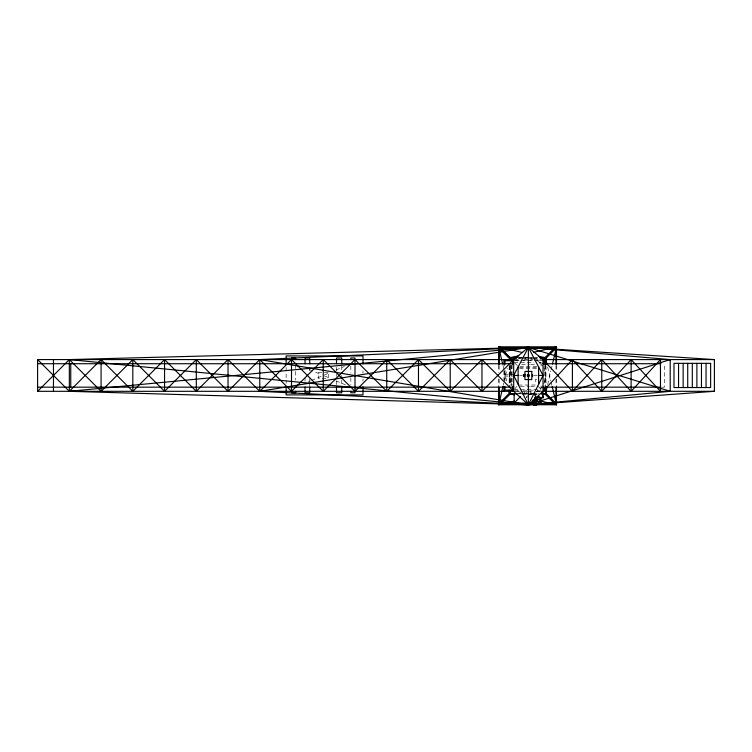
<?xml version="1.0" encoding="UTF-8"?>
<svg xmlns="http://www.w3.org/2000/svg" width="752" height="752" viewBox="0 0 752 752"><rect width="100%" height="100%" fill="white"/><g stroke="black" fill="none" stroke-linecap="round" stroke-linejoin="round"><path stroke-width="0.56" stroke-dasharray="3.76 2.82" d="M527.237 395.637L526.814 397.789L526.814 391.313M503.229 385.334L503.765 383.05M504.037 381.903L507.252 368.198M547.644 384.629L550.859 370.924M551.131 369.787L552.203 365.218M522.837 394.17L527.584 389.292M516.972 386.453L514.847 388.577A18.02 18.02 0 0 0 521.127 392.666M539.607 363.818L541.026 362.408L538.686 362.408M534.757 395.383L535.198 395.251M308.405 381.753L310.529 380.85M311.591 380.399L321.132 376.348M324.319 374.994L328.558 373.189M335.984 370.04L344.472 366.44M519.04 357.426L521.315 357.426M522.461 357.426L527.011 357.426M528.148 357.426L531.57 357.426M518.57 357.83L534.343 357.83M535.462 357.83L537.718 357.83M518.372 357.924L532.19 357.924M533.337 357.924L537.943 357.924M518.316 358.469L520.628 358.469M521.794 358.469L532.219 358.469M533.375 358.469L539.165 358.469M514.312 359.578L520.14 359.578M524.266 359.578L532.736 359.578M533.882 359.578L541.769 359.578M514.866 360.161L521.916 360.161M523.091 360.161L532.482 360.161M537.182 360.161L543.047 360.161M513.221 360.377L519.848 360.377M520.957 360.377L533.102 360.377M534.211 360.377L541.948 360.377M514.142 362.408L534.014 362.408M521.54 364.588L529.511 364.588M530.649 364.588L536.336 364.588M536.778 366.656L518.391 366.656L514.847 363.113A18.02 18.02 0 0 1 518.57 360.246M519.538 367.531L536.778 367.531M519.538 368.395L536.778 368.395M504.329 374.787L512.582 374.787M519.566 375.445L521.916 375.445M533.657 375.445L537.182 375.445M504.329 376.094L512.582 376.094M536.778 379.196L535.631 379.196L535.631 383.125L536.778 383.125M518.391 385.033L536.778 385.033M520.403 386.415L529.511 386.415M530.649 386.415L536.336 386.415M662.164 387.167L664.495 387.167L664.495 363.724M514.142 389.292L541.026 389.292L541.026 383.445M514.866 390.852L521.916 390.852M523.091 390.852L536.007 390.852M537.182 390.852L543.047 390.852M514.312 391.313L532.642 391.313M536.514 391.313L541.769 391.313M536.514 391.482L540.603 391.482M518.316 393.221L520.628 393.221M521.794 393.221L532.219 393.221M533.375 393.221L539.165 393.221M518.372 393.775L539.099 393.775M522.461 394.264L527.011 394.264M528.148 394.264L531.57 394.264M532.707 394.264L537.266 394.264M527.979 394.734L537.257 394.734M534.663 394.847L535.734 394.913M534.616 395.261L535.772 395.326M309.467 369.589L321.132 374.543M324.319 375.897L329.62 378.143M335.984 380.85L345.535 384.902M537.483 385.748L541.026 389.292M529.953 391.726L532.322 394.17M547.644 367.061L550.859 380.766M551.131 381.903L551.93 385.334M502.966 365.218L504.037 369.787M504.301 370.924L506.98 382.345M556.489 365.444L556.489 372.381M556.489 378.754L556.489 385.738M555.991 365.481L555.991 371.244M555.991 379.299L555.991 385.062M545.999 366.168L545.999 385.532M545.454 365.181L545.604 385.729M545.087 365.181L545.087 385.71M544.956 365.425L544.956 385.118M541.026 362.408L541.026 368.245M512.112 364.964L512.112 385.588M511.313 365.246L511.313 385.644M510.89 364.391L510.89 385.344M510.204 365.425L510.204 385.118M509.659 365.481L509.659 385.673M509.565 365.716L509.565 385.729M509.16 366.168L509.16 384.385M505.024 370.106L505.024 380.775M504.329 362.079L504.329 366.703M504.329 371.319L504.329 379.563M503.906 370.915L503.906 379.976M499.168 365.481L499.168 371.244M499.168 379.299L499.168 385.062M498.679 365.444L498.679 372.381M498.679 378.754L498.679 385.738M363 370.83L363 373.124M363 378.858L363 381.151M350.836 366.074L350.836 373.105M350.836 377.786L350.836 384.817M341.756 366.111L341.756 370.755M341.756 375.389L341.756 378.867M341.756 380.033L341.756 384.667M336.501 367.267L336.501 373.067M336.501 374.233L336.501 376.545M336.501 381.189L336.501 384.667M309.739 367.267L309.739 370.755M309.739 377.711L309.739 381.189M309.739 382.345L309.739 385.832M305.03 377.711L305.03 381.189M295.677 364.908L295.677 380.127M286.136 367.399L286.136 383.435M543.63 367.662A18.02 18.02 0 0 1 543.63 384.028M542.7 385.654A18.02 18.02 0 0 1 536.59 391.454M532.247 393.249A18.02 18.02 0 0 1 530.404 393.644M527.584 393.86A18.02 18.02 0 0 1 522.922 393.249M511.98 384.855A18.02 18.02 0 0 1 511.98 366.835M524.764 358.055A18.02 18.02 0 0 1 527.584 357.83M530.404 358.055A18.02 18.02 0 0 1 532.247 358.441M536.59 360.246A18.02 18.02 0 0 1 542.7 366.036M534.775 394.377A4.061 4.061 0 0 1 536.665 394.631M534.935 394.546A4.061 4.061 0 0 1 535.574 394.612M328.248 372.531L318.265 372.531L318.265 378.359L328.248 378.359L328.248 372.531"/><path stroke-width="1.13" d="M535.048 400.167L534.851 399.321A0.987 0.987 0 0 1 535.17 399.256L535.377 396.934M535.114 399.105L535.405 396.906M534.954 399.086C537.041 399.65 533.864 401.295 534.851 399.331M530.602 402.508A4.061 4.061 0 0 0 531.438 403.476A4.061 4.061 0 0 0 534.221 404.924L535.029 400.327L532.294 400.299M556.489 386.904L556.489 404.755L498.679 404.755L502.966 386.481M509.123 360.208L509.659 357.924L498.679 346.945L498.679 364.786M540.5 401.004L556.489 404.755L545.51 393.775L547.118 386.913M552.466 364.071L556.489 346.945L498.679 346.945L502.693 364.071M535.029 400.327L539.109 396.454A4.061 4.061 0 0 1 540.303 399.406A4.061 4.061 0 0 1 539.626 402.395A4.061 4.061 0 0 1 537.323 404.51A4.061 4.061 0 0 1 534.221 404.924M536.261 397.018L535.274 399.133L535.65 399.65M37.6 391.313L69.344 359.578L528.374 347.433L543.047 375.445L528.374 404.755L69.344 391.313L37.6 359.578L37.6 391.313L514.377 391.313M533.854 402.226L534.888 400.252M670.211 359.578L528.374 404.755L513.691 375.445L528.374 347.433L714.4 359.578L714.4 391.313L528.374 404.755L259.778 391.313L228.035 359.578L196.3 391.313L164.556 359.578L132.822 391.313L101.078 359.578L69.344 391.313L69.344 359.578L528.374 404.755L670.211 391.313L670.211 359.578L528.374 347.433L259.778 359.578L228.035 391.313L196.3 359.578L164.556 391.313L132.822 359.578L101.078 391.313L69.344 359.578M537.53 398.184L535.396 399.321L536.9 397.601M69.344 391.313L528.374 347.433L543.047 359.578L572.404 391.313L601.76 359.578L631.116 391.313L660.463 359.578L660.463 391.313L631.116 359.578L601.76 391.313L572.404 359.578L543.047 391.313L528.374 404.755L259.778 359.578L259.778 391.313L528.374 347.433L670.211 391.313M527.002 403.11L514.142 403.11L520.469 396.605M259.778 391.313L291.513 359.578L323.257 391.313L355 359.578L386.735 391.313L418.479 359.578L450.213 391.313L481.957 359.578L513.691 391.313L528.374 404.755L528.374 347.433L513.691 359.578L481.957 391.313L450.213 359.578L418.479 391.313L386.735 359.578L355 391.313L323.257 359.578L291.513 391.313L259.778 359.578M498.679 386.904L498.679 404.755L509.659 393.775L509.659 390.297M556.489 364.786L556.489 346.945L545.51 357.924L540.256 357.924M531.438 403.476L534.738 400.177M529.107 349.041L528.374 348.364L527.472 348.956M532.689 401.06L534.503 399.622A0.987 0.987 0 0 1 534.606 399.312L535.396 399.321M529.107 348.637L528.374 347.96L527.472 348.552M535.603 399.594L537.652 398.748M518.795 355.781L509.659 357.924L498.679 347.321M533.647 352.303L556.489 346.945M498.679 404.755L514.669 401.004M542.079 394.574L545.51 393.775M535.668 399.744L540.312 399.34M517.902 357.426L509.931 357.426L499.939 347.433L555.23 347.433L545.238 357.426L539.541 357.426M516.539 357.83L509.565 357.83L509.565 360.152M539.786 357.83L545.604 357.83L545.604 364.805M516.596 357.924L509.659 357.924L509.659 360.236M37.6 359.578L514.406 359.578M534.935 397.789L543.047 397.789L543.047 359.578L714.4 359.578M543.047 360.377L543.235 359.578M543.047 363.16L545.604 363.16L543.047 359.578M37.6 363.724L513.691 363.724M543.047 363.724L660.999 363.724M543.555 364.034L545.087 364.034M513.691 375.445L518.391 375.445M538.357 375.445L543.047 375.445M37.6 387.167L513.691 387.167M543.047 387.167L660.999 387.167M543.047 387.731L545.604 387.731L543.047 391.313L714.4 391.313M517.705 393.86L509.565 393.86L509.565 390.373M542.042 393.775L545.604 393.86L545.604 386.885M514.481 394.264L509.931 394.264L499.939 404.256L555.23 404.256L545.238 394.264L542.963 394.264M529.333 403.11L531.673 403.11M538.686 403.11L541.026 403.11L541.026 397.357M535.631 399.904L537.802 400.393M498.679 346.945L522.659 352.566M538.658 356.316L545.51 357.924L547.118 364.776M514.227 394.838L509.659 393.775L508.85 390.344M535.593 400.064L539.626 402.395M509.16 358.196L499.168 348.204L499.168 364.325M539.447 401.483L541.026 403.11M535.471 400.177L536.975 401.812M535.349 400.29L537.323 404.51M552.203 386.481L556.489 404.755M541.769 391.313L543.047 397.789M529.173 403.429L527.556 403.476M535.189 400.308L535.48 402.517M706.053 363.338L706.053 387.543M701.466 363.338L701.466 387.543M696.888 363.338L696.888 387.543M692.31 363.338L692.31 387.543M687.723 363.338L687.723 387.543M683.145 363.338L683.145 387.543M678.558 363.338L678.558 387.543M631.116 359.578L631.116 391.313M601.76 359.578L601.76 391.313M572.404 359.578L572.404 391.313M555.991 364.325L555.991 348.204L545.999 358.196L545.999 363.883M555.991 387.365L555.991 403.495L545.999 393.503L545.999 386.669M538.611 366.891L538.611 384.122M532.548 374.411L532.548 376.592M524.257 374.411L524.257 376.592M518.128 366.891L518.128 384.122M514.142 393.898L514.142 403.11M513.691 359.578L513.691 391.313M512.582 364.259L512.582 360.753L505.024 360.753L505.024 364.259M512.582 386.631L512.582 390.138L505.024 390.138L505.024 386.631M510.204 390.908L510.204 393.221M509.16 391.219L509.16 393.503L499.168 403.495L499.168 387.365M503.906 359.578L503.906 364.109M503.906 386.782L503.906 391.313M481.957 359.578L481.957 391.313M450.213 359.578L450.213 391.313M418.479 359.578L418.479 391.313M386.735 359.578L386.735 391.313M363 363.959L363 355.931L286.136 355.931L286.136 363.959M363 386.876L363 394.903L286.136 394.903L286.136 386.876M350.836 359.578L350.836 357.99L355 357.99L355 392.788L350.836 392.788L350.836 391.313M341.756 363.789L341.756 357.99L336.501 357.99L336.501 363.789M341.756 386.989L341.756 392.788L336.501 392.788L336.501 386.989M323.257 359.578L323.257 391.313M309.739 363.789L309.739 357.99L305.03 357.99L305.03 363.789M309.739 386.989L309.739 392.788L305.03 392.788L305.03 386.989M295.658 359.578L295.658 357.99L291.513 357.99L291.513 392.788L295.677 392.788L295.677 391.313M228.035 359.578L228.035 391.313M196.3 359.578L196.3 391.313M164.556 359.578L164.556 391.313M132.822 359.578L132.822 391.313M101.078 359.578L101.078 391.313M70.754 363.724L70.754 387.167M53.467 359.578L53.467 391.313M524.783 376.414A1.053 1.053 0 0 1 523.345 376.028A1.053 1.053 0 0 1 523.73 374.59A1.053 1.053 0 0 1 525.169 374.975M540.18 400.722A4.061 4.061 0 0 1 539.034 402.969A4.061 4.061 0 0 1 536.392 404.651A4.061 4.061 0 0 1 535.772 404.82M535.133 404.896A4.061 4.061 0 0 1 533.262 404.51A4.061 4.061 0 0 1 530.78 402.611M527.594 403.739L529.192 403.862L527.594 403.739M710.631 363.338L673.98 363.338L673.98 387.543L710.631 387.543L710.631 363.338M531.777 371.432L524.962 371.432L524.962 379.581L531.777 379.581L531.777 371.432M527.697 376.414A1.09 1.09 0 0 0 529.436 375.68A1.09 1.09 0 0 0 527.932 374.543A1.09 1.09 0 0 0 527.697 376.414"/></g></svg>
